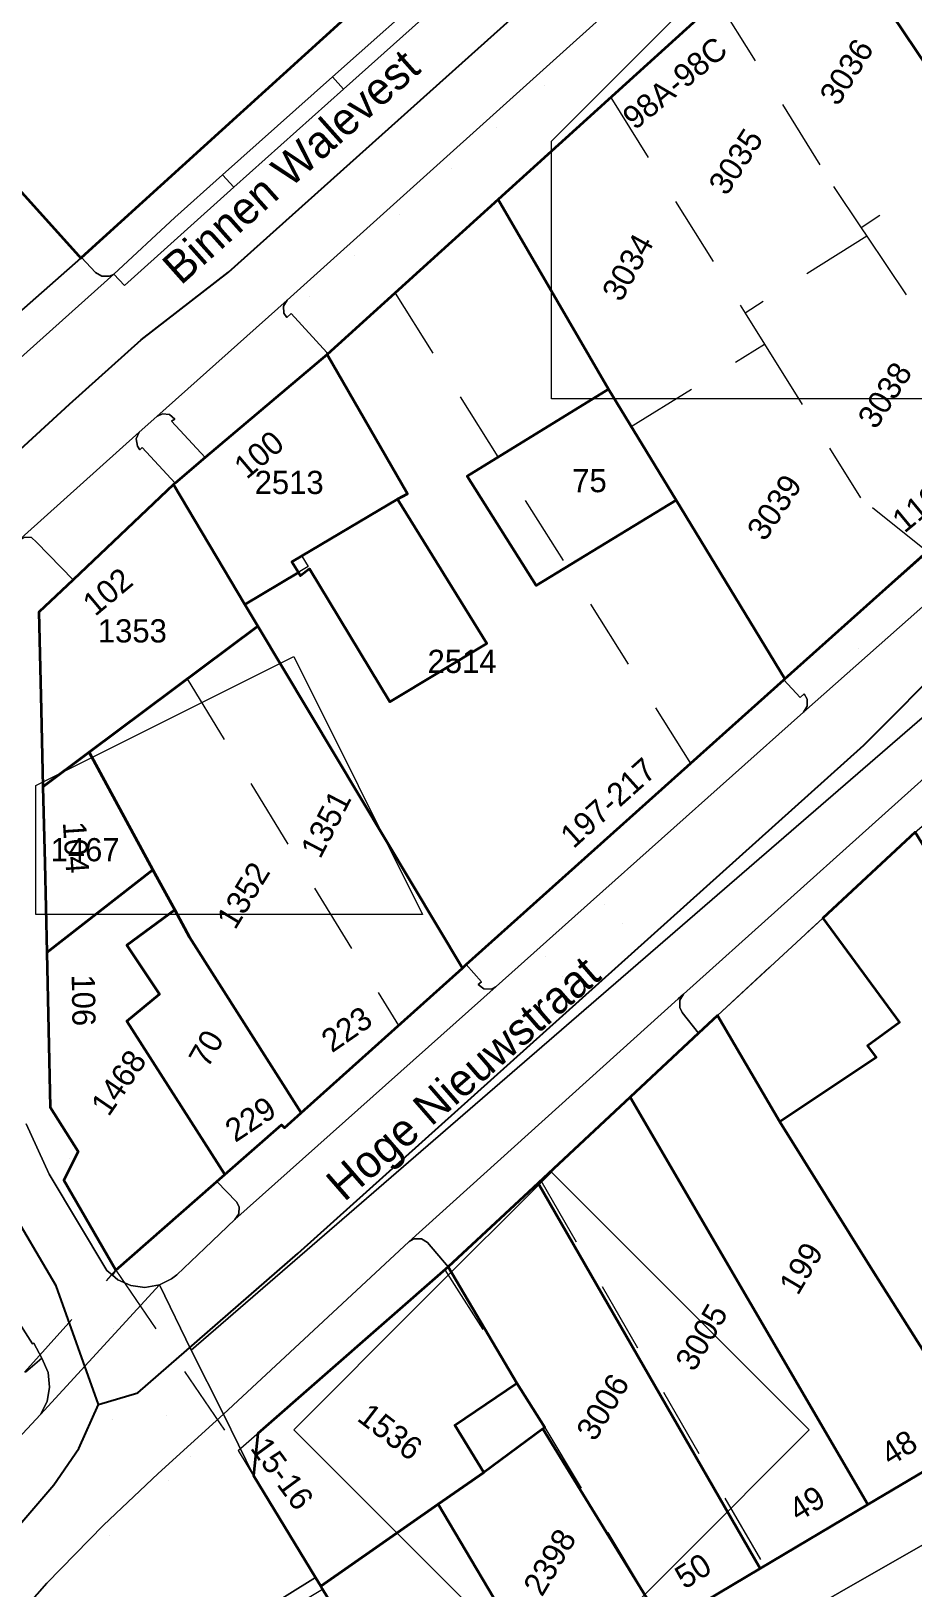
# Model space of a CAD drawing. Header units: metres. Extents: x 0 to 105485, y 0 to 425721.
# Drawn here: x 104962.3 to 104996.5, y 425471.4 to 425531.8 of the extents above; entities that cross this region are included whole.
import ezdxf
from ezdxf.enums import TextEntityAlignment as Align

# ---------------------------------------------------------------- set-up
doc = ezdxf.new("R2010")
doc.units = ezdxf.units.M
doc.header["$MEASUREMENT"] = 0
doc.linetypes.add('KG-PERCEEL-SO', pattern=[19, 5.5, -4, 5.5, -4])
for name, color, linetype, lineweight in [('B-XX-IE-MEUBILAIR-G', 7, 'Continuous', 18), ('B-XX-KG-GRENS_PERCEEL-G', 150, 'KG-PERCEEL-SO', 18), ('B-XX-KG-GRENS_PERCEEL-T', 150, 'KG-PERCEEL-SO', 18), ('B-XX-OG-BEBOUWING-G', 7, 'Continuous', 35), ('B-XX-OG-BEBOUWING_HUISNUMMER-T', 7, 'Continuous', 18), ('B-XX-OG-BEBOUWING_STRAATNAAM-T', 7, 'Continuous', 18), ('B-XX-OG-GRENS-G', 7, 'Continuous', 18), ('B-XX-OG-TERREIN_ERF-G', 7, 'Continuous', 18), ('B-XX-VH-OPENVERHARDING-G', 90, 'Continuous', 18), ('B-XX-VH-OPENVERHARDING_BETONSTRAATSTEEN-G', 90, 'Continuous', 18), ('B-XX-VW-MARKERING-G', 7, 'Continuous', 18)]:
    doc.layers.add(name, color=color, linetype=linetype, lineweight=lineweight)
doc.layers.add('GIS-WEGVAKKEN', color=2, linetype='Continuous')

msp = doc.modelspace()

# ---------------------------------------------------------------- linework, layer by layer
at = {"layer": 'B-XX-IE-MEUBILAIR-G', "color": 0, "true_color": 0x604a38}
for points in [[(104982.217, 425529.652, 3.849368103164464), (104982.217, 425529.652, 6.849368103164464)], [(104979.994, 425528.331, 3.772860458024728), (104979.994, 425528.331, 5.272860458024729)], [(104980.37, 425528.043, 3.803414748043495), (104980.37, 425528.043, 6.803414748043496)], [(104978.629, 425526.456, 3.830102011691558), (104978.629, 425526.456, 6.830102011691558)], [(104967.884, 425524.541, 3.735284546464291), (104967.884, 425524.541, 5.235284546464291)], [(104976.6, 425524.658, 3.820461318207055), (104976.6, 425524.658, 6.820461318207055)], [(104974.839, 425523.053, 3.805199949804764), (104974.839, 425523.053, 6.805199949804765)], [(104973.114, 425521.476, 3.790322571456076), (104973.114, 425521.476, 6.790322571456075)], [(104966.707, 425516.381, 3.717860369501548), (104966.707, 425516.381, 5.217860369501548)], [(104994.419, 425507.831, 3.819068397220915), (104994.419, 425507.831, 6.819068397220915)], [(104990.705, 425503.928, 3.826200008392334), (104990.705, 425503.928, 5.326200008392334)], [(104984.553, 425497.875, 3.64111330557863), (104984.553, 425497.875, 6.64111330557863)], [(104985.234, 425497.131, 3.61483672126805), (104985.234, 425497.131, 6.61483672126805)], [(104982.283, 425495.881, 3.564366453442892), (104982.283, 425495.881, 6.564366453442892)], [(104981.549, 425495.754, 3.562610630928498), (104981.549, 425495.754, 5.062610630928498)], [(104988.665, 425495.339, 3.47998209214546), (104988.665, 425495.339, 4.979982092145461)], [(104982.943, 425495.088, 3.531521619808034), (104982.943, 425495.088, 6.531521619808034)], [(104963.821, 425488.045, 3.351453415478999), (104963.821, 425488.045, 4.851453415478998)], [(104975.352, 425483.283, 3.307694510284991), (104975.352, 425483.283, 4.807694510284991)], [(104965.495, 425481.446, 3.304770362621081), (104965.495, 425481.446, 4.804770362621081)], [(104965.467, 425477.89, 3.232066874725936), (104965.467, 425477.89, 4.732066874725936)], [(104967.566, 425478.063, 3.207037419069321), (104967.566, 425478.063, 4.707037419069321)], [(104968.516, 425476.473, 3.215362023444282), (104968.516, 425476.473, 4.715362023444282)], [(104967.24, 425475.807, 3.211449824366258), (104967.24, 425475.807, 4.711449824366259)], [(104967.633, 425475.535, 3.220145906395184), (104967.633, 425475.535, 6.220145906395183)], [(104965.373, 425473.385, 3.258033489052378), (104965.373, 425473.385, 6.258033489052378)]]:
    msp.add_polyline3d(points, dxfattribs=at)
at = {"layer": 'B-XX-KG-GRENS_PERCEEL-G', "ltscale": 0.5, "flags": 128}
for points in [[(104964.242, 425522.962), (104979.998, 425537.275)], [(104992.925, 425536.564), (104999.189, 425527.245)], [(104988.939, 425532.949), (104993.439, 425525.736)], [(104984.933, 425529.315), (104988.376, 425532.438)], [(104980.769, 425525.539), (104984.68, 425529.086)], [(104984.68, 425529.086), (104984.798, 425529.193)], [(104984.798, 425529.193), (104984.933, 425529.315)], [(104984.798, 425529.193), (104990.01, 425520.83)], [(104999.189, 425527.245), (104994.511, 425524.134)], [(104980.428, 425525.23), (104980.754, 425525.526)], [(104980.754, 425525.526), (104980.769, 425525.539)], [(104993.439, 425525.736), (104994.511, 425524.134)], [(104976.43, 425521.604), (104980.428, 425525.23)], [(104980.428, 425525.23), (104984.709, 425517.873)], [(104994.724, 425523.818), (104990.01, 425520.83)], [(104994.511, 425524.134), (104994.724, 425523.818)], [(104994.724, 425523.818), (105000.756, 425514.811)], [(104959.538, 425518.817), (104964.242, 425522.962)], [(104973.8, 425519.218), (104976.43, 425521.604)], [(104976.43, 425521.604), (104987.892, 425503.359)], [(104990.01, 425520.83), (104990.765, 425519.617)], [(104985.587, 425516.434), (104990.765, 425519.617)], [(104990.765, 425519.617), (104994.482, 425513.655)], [(104967.842, 425514.173), (104973.8, 425519.218)], [(104973.8, 425519.218), (104976.911, 425513.821)], [(104984.709, 425517.873), (104985.587, 425516.434)], [(104985.587, 425516.434), (104987.332, 425513.575)], [(104967.842, 425514.173), (104962.617, 425509.221), (104962.772, 425502.453)], [(104967.842, 425514.173), (104970.311, 425510.026)], [(104972.819, 425511.403), (104976.522, 425513.613), (104976.911, 425513.821)], [(104987.332, 425513.575), (104991.547, 425506.641)], [(104997.091, 425511.546), (104994.482, 425513.655)], [(104996.392, 425510.928), (104997.091, 425511.546)], [(104972.819, 425511.403), (104973.066, 425510.992), (104972.676, 425510.759), (104970.607, 425509.525)], [(104991.93, 425506.98), (104996.392, 425510.928)], [(104970.311, 425510.026), (104970.363, 425509.938)], [(104970.363, 425509.938), (104970.607, 425509.525)], [(104970.607, 425509.525), (104971.108, 425508.68)], [(104968.374, 425506.636), (104971.108, 425508.68)], [(104971.108, 425508.68), (104979.048, 425495.418)], [(104991.547, 425506.641), (104991.84, 425506.901)], [(104991.84, 425506.901), (104991.93, 425506.98)], [(104964.566, 425503.792), (104968.374, 425506.636)], [(104968.374, 425506.636), (104976.56, 425493.183)], [(104987.892, 425503.359), (104991.547, 425506.641)], [(104962.772, 425502.453), (104964.566, 425503.792)], [(104964.566, 425503.792), (104967.038, 425499.23)], [(104979.048, 425495.418), (104987.892, 425503.359)], [(104962.772, 425502.453), (104962.92, 425496.02)], [(104993.021, 425497.357), (104996.6, 425500.689)], [(104962.92, 425496.02), (104967.038, 425499.23)], [(104967.038, 425499.23), (104967.884, 425497.669)], [(104969.834, 425487.411), (104966.027, 425493.35), (104967.293, 425494.404), (104966.027, 425496.302), (104967.884, 425497.669)], [(104967.884, 425497.669), (104968.454, 425496.618), (104972.789, 425489.797)], [(104988.94, 425493.575), (104993.021, 425497.357)], [(104962.92, 425496.02), (104963.058, 425490.017), (104964.143, 425488.298), (104963.586, 425487.192), (104965.607, 425483.693)], [(104976.56, 425493.183), (104979.048, 425495.418)], [(104985.552, 425490.41), (104988.94, 425493.575)], [(104988.94, 425493.575), (104991.353, 425489.453), (104999.098, 425477.123)], [(104972.789, 425489.797), (104976.56, 425493.183)], [(104982.082, 425487.177), (104985.121, 425490.008), (104985.552, 425490.41)], [(104985.552, 425490.41), (104994.771, 425474.6)], [(104969.834, 425487.411), (104972.027, 425489.339), (104972.147, 425489.221), (104972.789, 425489.797)], [(104965.607, 425483.693), (104969.834, 425487.411)], [(104978.362, 425483.712), (104982.082, 425487.177)], [(104982.082, 425487.177), (104990.747, 425472.212)], [(104970.344, 425476.697), (104978.362, 425483.712)], [(104978.362, 425483.712), (104982.239, 425477.593)], [(104962.065, 425479.738), (104965.607, 425483.693)], [(104965.607, 425483.693), (104970.344, 425476.697)], [(104978.101, 425474.612), (104979.87, 425475.848), (104982.239, 425477.593)], [(104982.239, 425477.593), (104986.852, 425469.901)], [(104994.771, 425474.6), (104999.098, 425477.123)], [(104970.344, 425476.697), (104973.547, 425471.429)], [(104973.547, 425471.429), (104978.101, 425474.612)], [(104978.101, 425474.612), (104982.39, 425467.367)], [(104990.747, 425472.212), (104994.771, 425474.6)], [(104986.852, 425469.901), (104990.747, 425472.212)], [(104973.547, 425471.429), (104977.57, 425464.812)]]:
    msp.add_lwpolyline(points, dxfattribs=at)
at = {"layer": 'B-XX-OG-BEBOUWING-G', "ltscale": 0.5}
msp.add_lwpolyline([(104946.946, 425542.19), (104964.147, 425523.068), (104964.242, 425522.962), (104964.263, 425522.981), (104994.911, 425550.821)], dxfattribs=at)
for points in [[(105009.368, 425522.093), (105001.793, 425533.917), (104997.539, 425540.558), (104997.277, 425540.319), (104997.1, 425540.166), (104998.576, 425537.787), (104995.788, 425536.096), (104994.677, 425538.076), (104992.92, 425536.56), (105004.997, 425518.606), (105008.052, 425521.043), (105008.873, 425521.698)], [(105004.997, 425518.606), (104992.92, 425536.56), (104992.677, 425536.339), (104980.428, 425525.23), (104984.709, 425517.873), (104987.332, 425513.575), (104991.547, 425506.641), (105004.398, 425518.129)], [(104987.332, 425513.575), (104981.907, 425510.258), (104979.225, 425514.497), (104984.709, 425517.873), (104980.428, 425525.23), (104973.8, 425519.218), (104976.911, 425513.821), (104976.522, 425513.613), (104979.988, 425508.011), (104976.223, 425505.749), (104973.117, 425510.908), (104972.762, 425510.637), (104972.683, 425510.763), (104970.607, 425509.525), (104971.111, 425508.682), (104979.047, 425495.416), (104979.195, 425495.549), (104991.507, 425506.605), (104991.547, 425506.641)], [(104976.522, 425513.613), (104976.911, 425513.821), (104973.8, 425519.218), (104969.065, 425515.219), (104967.899, 425514.227), (104967.842, 425514.173), (104970.607, 425509.525), (104972.683, 425510.763), (104972.43, 425511.171)], [(104971.111, 425508.682), (104970.607, 425509.525), (104967.842, 425514.173), (104963.948, 425510.482), (104962.617, 425509.221), (104962.704, 425505.432), (104962.772, 425502.453), (104964.566, 425503.792)], [(104971.111, 425508.682), (104964.566, 425503.792), (104967.038, 425499.23), (104967.884, 425497.669), (104968.454, 425496.618), (104972.789, 425489.797), (104979.047, 425495.416)], [(104964.566, 425503.792), (104962.772, 425502.453), (104962.841, 425499.488), (104962.92, 425496.02), (104967.038, 425499.23)], [(105002.238, 425491.487), (105001.587, 425492.539), (104997.414, 425499.355), (104996.6, 425500.689), (104993.021, 425497.357), (104996, 425493.3), (104994.756, 425492.397), (104995.087, 425491.943), (104991.353, 425489.453), (104994.94, 425483.703), (104999.098, 425477.123), (105007.987, 425482.511)], [(104967.884, 425497.669), (104967.038, 425499.23), (104962.92, 425496.02), (104963.058, 425490.017), (104964.143, 425488.298), (104963.586, 425487.192), (104965.607, 425483.693), (104969.398, 425487.027), (104969.523, 425487.137), (104969.834, 425487.411), (104966.027, 425493.35), (104967.293, 425494.404), (104966.027, 425496.302)], [(104967.884, 425497.669), (104966.027, 425496.302), (104967.293, 425494.404), (104966.027, 425493.35), (104969.834, 425487.411), (104972.027, 425489.339), (104972.147, 425489.221), (104972.789, 425489.797), (104968.454, 425496.618)], [(104991.353, 425489.453), (104988.94, 425493.575), (104988.204, 425492.888), (104985.551, 425490.412), (104994.77, 425474.599), (104998.92, 425477.062), (104999.161, 425476.676), (104999.309, 425476.797), (104999.098, 425477.123), (104994.94, 425483.703)], [(104985.551, 425490.412), (104981.976, 425487.075), (104990.599, 425472.124), (104994.77, 425474.599)], [(104981.976, 425487.075), (104978.495, 425483.826), (104981.155, 425479.312), (104982.239, 425477.593), (104982.169, 425477.541), (104986.852, 425469.901), (104990.599, 425472.124)], [(104981.155, 425479.312), (104978.495, 425483.826), (104971.104, 425477.361), (104970.937, 425475.722), (104973.34, 425471.769), (104973.547, 425471.429), (104978.101, 425474.612), (104979.87, 425475.848), (104978.755, 425477.686)], [(104982.169, 425477.541), (104979.87, 425475.848), (104978.101, 425474.612), (104982.39, 425467.367), (104986.852, 425469.901)], [(104978.101, 425474.612), (104973.547, 425471.429), (104973.615, 425471.318), (104977.322, 425465.22), (104977.57, 425464.812), (104977.6, 425464.827), (104977.721, 425464.889), (104981.189, 425466.685), (104982.39, 425467.367)]]:
    msp.add_lwpolyline(points, close=True, dxfattribs=at)
at = {"layer": 'B-XX-OG-GRENS-G'}
for points in [[(105007.5, 425547.5, 4.061800003051758), (105012.5, 425547.5, 4.132633686065674), (105022.5, 425537.5, 4.269000053405762), (105017.5, 425532.5, 4.189812183380127), (105012.5, 425527.5, 4.215641021728516), (105002.5, 425522.5, 4.137100219726562), (104997.5, 425517.5, 4.141499996185303), (104982.5, 425517.5, 3.813193082809448), (104982.5, 425527.5, 3.945867300033569), (104987.5, 425532.5, 3.981625080108643), (104997.5, 425537.5, 4.156855583190918)], [(104972.5, 425507.5, 3.793127536773682), (104977.5, 425497.5, 3.621742963790894), (104962.5, 425497.5, 3.570402383804321), (104962.5, 425502.5, 3.660914182662964)], [(104982.5, 425487.5, 3.492027997970581), (104992.5, 425477.5, 2.94350004196167), (104987.5, 425472.5, 2.916647911071777), (104982.5, 425467.5, 2.827915668487549), (104972.5, 425477.5, 3.263975381851196), (104977.5, 425482.5, 3.370828151702881)]]:
    msp.add_polyline3d(points, close=True, dxfattribs=at)
at = {"layer": 'B-XX-OG-TERREIN_ERF-G', "ltscale": 0.5}
msp.add_lwpolyline([(104924.493, 425532.636), (104924.782, 425531.215), (104928.027, 425531.388), (104928.545, 425529.872), (104925.185, 425529.192), (104926.603, 425526.612), (104928.708, 425527.879), (104931.605, 425522.838), (104940.23, 425528.292), (104942.127, 425525.448), (104935.962, 425521.56), (104937.438, 425519.338), (104943.662, 425523.285), (104946.946, 425518.158), (104947.213, 425518.398), (104948.533, 425516.436), (104955.755, 425522.958), (104959.538, 425518.817), (104964.242, 425522.962), (104964.147, 425523.068), (104946.946, 425542.19)], dxfattribs=at)
for points in [[(104984.709, 425517.873), (104979.225, 425514.497), (104981.907, 425510.258), (104987.332, 425513.575)], [(104976.522, 425513.613), (104972.43, 425511.171), (104972.683, 425510.763), (104972.762, 425510.637), (104973.117, 425510.908), (104976.223, 425505.749), (104979.988, 425508.011)], [(104993.021, 425497.357), (104988.94, 425493.575), (104991.353, 425489.453), (104995.087, 425491.943), (104994.756, 425492.397), (104996, 425493.3)], [(104982.169, 425477.541), (104982.239, 425477.593), (104981.155, 425479.312), (104978.755, 425477.686), (104979.87, 425475.848)]]:
    msp.add_lwpolyline(points, close=True, dxfattribs=at)
at = {"layer": 'B-XX-VH-OPENVERHARDING-G', "ltscale": 0.5}
for points in [[(104980.986, 425536.214), (104982.506, 425537.578), (104986.747, 425541.386), (104990.988, 425545.194), (104991.125, 425545.317), (104995.448, 425549.157), (104995.598, 425549.29), (104995.739, 425549.548), (104995.728, 425549.842), (104995.602, 425550.053), (104994.911, 425550.821), (104964.263, 425522.981), (104964.807, 425522.406), (104965.06, 425522.256), (104965.354, 425522.257), (104965.528, 425522.342), (104967.884, 425524.541), (104969.743, 425526.197), (104973.999, 425529.989), (104978.255, 425533.781)], [(104978.672, 425533.316), (104982.916, 425537.12), (104987.161, 425540.924), (104991.406, 425544.729), (104995.847, 425548.709), (104995.448, 425549.157), (104991.125, 425545.317), (104990.988, 425545.194), (104986.747, 425541.386), (104982.506, 425537.578), (104980.986, 425536.214), (104978.255, 425533.781), (104973.999, 425529.989), (104969.743, 425526.197), (104967.884, 425524.541), (104965.528, 425522.342), (104965.937, 425521.903), (104970.182, 425525.708), (104974.427, 425529.512)], [(104992.677, 425536.339), (104991.384, 425537.831), (104991.541, 425537.975), (104991.353, 425538.136), (104991.093, 425538.163), (104990.883, 425538.055), (104990.427, 425537.701), (104972.248, 425521.333), (104972.107, 425521.102), (104972.117, 425520.83), (104972.229, 425520.651), (104972.408, 425520.814), (104973.784, 425519.294), (104973.8, 425519.218), (104980.428, 425525.23)], [(104965.528, 425522.342), (104965.354, 425522.257), (104965.06, 425522.256), (104964.807, 425522.406), (104964.263, 425522.981), (104964.242, 425522.962), (104959.538, 425518.817), (104959.489, 425518.773), (104960.091, 425518.096), (104960.167, 425517.945), (104960.171, 425517.665), (104960.024, 425517.426)], [(104973.8, 425519.218), (104973.784, 425519.294), (104972.408, 425520.814), (104972.229, 425520.651), (104972.117, 425520.83), (104972.107, 425521.102), (104972.248, 425521.333), (104967.185, 425516.811), (104967.41, 425516.921), (104967.678, 425516.891), (104967.884, 425516.717), (104967.765, 425516.636), (104969.065, 425515.219)], [(105005.027, 425516.631), (105009.263, 425520.038), (105009.07, 425519.948), (105008.788, 425519.966), (105008.559, 425520.13), (105008.692, 425520.236), (105008.052, 425521.043), (105004.997, 425518.606), (105004.398, 425518.129), (104991.547, 425506.641), (104991.507, 425506.605), (104992.146, 425505.913), (104992.294, 425506.05), (104992.418, 425505.848), (104992.422, 425505.572), (104992.275, 425505.34)], [(104967.765, 425516.636), (104967.884, 425516.717), (104967.678, 425516.891), (104967.41, 425516.921), (104967.185, 425516.811), (104966.506, 425516.214), (104966.395, 425515.948), (104966.441, 425515.663), (104966.534, 425515.526), (104966.628, 425515.618), (104967.899, 425514.227), (104969.065, 425515.219)], [(104967.842, 425514.173), (104967.899, 425514.227), (104966.628, 425515.618), (104966.534, 425515.526), (104966.441, 425515.663), (104966.395, 425515.948), (104966.506, 425516.214), (104962.06, 425512.209), (104961.84, 425512.01), (104962.067, 425512.139), (104962.328, 425512.115), (104962.528, 425511.946), (104963.948, 425510.482)], [(105004.201, 425507.175), (105003.496, 425508.012), (105003.619, 425508.125), (105003.391, 425508.279), (105003.117, 425508.282), (105002.936, 425508.186), (105002.718, 425507.988), (105000, 425505.515), (104998.593, 425504.253), (104987.621, 425494.408), (104987.471, 425494.166), (104987.473, 425493.881), (104987.572, 425493.695), (104988.204, 425492.888), (104988.94, 425493.575), (104993.021, 425497.357), (104996.6, 425500.689)], [(104992.275, 425505.34), (104992.422, 425505.572), (104992.418, 425505.848), (104992.294, 425506.05), (104992.146, 425505.913), (104991.507, 425506.605), (104979.195, 425495.549), (104979.788, 425494.877), (104979.653, 425494.773), (104979.879, 425494.612), (104980.156, 425494.598), (104980.357, 425494.7), (104984.018, 425497.968)], [(104980.357, 425494.7), (104980.156, 425494.598), (104979.879, 425494.612), (104979.653, 425494.773), (104979.788, 425494.877), (104979.195, 425495.549), (104979.047, 425495.416), (104972.789, 425489.797), (104972.147, 425489.221), (104972.027, 425489.339), (104969.834, 425487.411), (104969.523, 425487.137), (104970.275, 425486.352), (104970.382, 425486.152), (104970.371, 425485.88), (104970.211, 425485.658)], [(104985.551, 425490.412), (104988.204, 425492.888), (104987.572, 425493.695), (104987.473, 425493.881), (104987.471, 425494.166), (104987.621, 425494.408), (104987.415, 425494.222), (104976.967, 425484.789), (104977.178, 425484.914), (104977.458, 425484.914), (104977.695, 425484.764), (104978.495, 425483.826), (104981.976, 425487.075)], [(104970.211, 425485.658), (104970.371, 425485.88), (104970.382, 425486.152), (104970.275, 425486.352), (104969.523, 425487.137), (104969.398, 425487.027), (104965.607, 425483.693), (104965.467, 425483.497), (104965.677, 425483.318), (104966.181, 425483.095), (104966.727, 425483.025), (104967.294, 425483.125), (104967.766, 425483.355), (104967.971, 425483.518), (104969.047, 425484.546)], [(104978.495, 425483.826), (104977.695, 425484.764), (104977.458, 425484.914), (104977.178, 425484.914), (104976.967, 425484.789), (104969.78, 425478.106), (104970.937, 425475.722), (104971.104, 425477.361)], [(104967.294, 425483.125), (104962.684, 425478.091), (104960.766, 425476.057), (104956.447, 425471.332), (104955.446, 425470.189), (104953.843, 425468.385), (104957.728, 425464.795), (104958.025, 425465.588), (104958.465, 425466.311), (104959.214, 425467.241), (104960.185, 425468.442), (104962.926, 425471.553), (104965.126, 425473.798), (104967.24, 425475.807), (104969.78, 425478.106), (104968.52, 425480.596)]]:
    msp.add_lwpolyline(points, close=True, dxfattribs=at)
for points in [[(104962.06, 425512.209), (104966.506, 425516.214), (104967.185, 425516.811), (104972.248, 425521.333), (104990.427, 425537.701)], [(105025.669, 425533.215), (105020.458, 425529.053), (105015.772, 425525.257), (105013.911, 425523.75), (105013.343, 425523.29), (105010.848, 425521.288), (105009.263, 425520.038), (105005.027, 425516.631), (104992.275, 425505.34), (104984.018, 425497.968), (104980.357, 425494.7), (104970.211, 425485.658), (104969.047, 425484.546), (104967.971, 425483.518), (104967.766, 425483.355), (104967.294, 425483.125), (104968.52, 425480.596), (105019.957, 425525.092), (105024.178, 425530.371), (105034.467, 425536.968)], [(104978.672, 425533.316), (104974.427, 425529.512), (104970.182, 425525.708), (104965.937, 425521.903), (104965.528, 425522.342), (104960.024, 425517.426)], [(105019.957, 425525.092), (104968.52, 425480.596), (104969.78, 425478.106), (104976.967, 425484.789), (104987.415, 425494.222), (104987.621, 425494.408), (104998.593, 425504.253)], [(104962.122, 425489.367), (104963.018, 425487.419), (104965.258, 425483.676), (104965.467, 425483.497), (104965.607, 425483.693), (104963.586, 425487.192), (104964.143, 425488.298), (104963.058, 425490.017), (104962.92, 425496.02), (104962.841, 425499.488), (104962.772, 425502.453), (104962.704, 425505.432), (104962.617, 425509.221), (104963.948, 425510.482), (104962.528, 425511.946), (104962.328, 425512.115), (104962.067, 425512.139)], [(105035.529, 425497.095), (105033.731, 425495.973), (105031.674, 425494.574), (105018.564, 425486.119), (105008.395, 425479.609), (104978.939, 425462.77), (104978.895, 425462.746), (104981.595, 425458.393), (104986.27, 425461.09), (104991.006, 425463.822), (104991.053, 425463.811), (104992.777, 425464.795), (104997.523, 425467.506), (105002.312, 425470.242), (105004.043, 425471.217), (105008.854, 425474.097), (105011.538, 425475.489), (105013.573, 425476.838), (105015.229, 425477.906), (105019.714, 425480.812), (105024.45, 425483.88), (105026.083, 425484.933), (105030.63, 425487.876), (105035.365, 425490.926)], [(104960.527, 425483.701), (104962.371, 425480.84), (104962.421, 425480.86), (104962.737, 425480.285), (104962.973, 425479.724), (104963.033, 425479.159), (104962.935, 425478.6), (104962.684, 425478.091), (104967.294, 425483.125), (104966.727, 425483.025), (104966.181, 425483.095), (104965.677, 425483.318), (104965.467, 425483.497), (104965.258, 425483.676), (104963.018, 425487.419), (104962.122, 425489.367)], [(104962.092, 425479.736), (104962.737, 425480.285), (104962.421, 425480.86), (104962.371, 425480.84), (104960.527, 425483.701)], [(104960.766, 425476.057), (104962.684, 425478.091), (104962.935, 425478.6), (104963.033, 425479.159), (104962.973, 425479.724), (104962.737, 425480.285), (104962.092, 425479.736)], [(104978.939, 425462.77), (105008.395, 425479.609)], [(104971.154, 425470.399), (104973.34, 425471.769), (104970.937, 425475.722), (104969.78, 425478.106), (104967.24, 425475.807), (104965.126, 425473.798), (104962.926, 425471.553), (104960.185, 425468.442)], [(104998.92, 425477.062), (104994.77, 425474.599), (104990.599, 425472.124), (104986.852, 425469.901)]]:
    msp.add_lwpolyline(points, dxfattribs=at)
at = {"layer": 'B-XX-VH-OPENVERHARDING_BETONSTRAATSTEEN-G', "ltscale": 0.5}
msp.add_lwpolyline([(104972.746, 425470.794), (104972.901, 425470.888), (104973.615, 425471.318), (104973.547, 425471.429), (104973.34, 425471.769), (104971.154, 425470.399), (104975.33, 425463.629), (104975.795, 425463.93), (104971.866, 425470.264)], close=True, dxfattribs=at)
at = {"layer": 'B-XX-VW-MARKERING-G', "color": 0, "ltscale": 0.5, "true_color": 0x808080}
for points in [[(104973.999, 425529.989, 3.75455216018619), (104974.427, 425529.512, 3.7443706482524)], [(104969.743, 425526.197, 3.779752671367318), (104970.182, 425525.708, 3.75546669960022)]]:
    msp.add_polyline3d(points, dxfattribs=at)
at = {"layer": 'GIS-WEGVAKKEN'}
for points in [[(104964.9246000014, 425478.4844999984), (104966.45, 425478.93), (104972.66, 425484.34), (104994.62, 425504.06), (104998.09, 425507.56), (105005.67, 425513.83), (105009.26, 425517.2), (105016.9, 425523.4), (105025.25, 425530.49), (105028.35, 425532.71), (105032.53, 425535.33), (105036.37, 425538.41), (105044.02, 425544.6), (105050.5, 425550.23), (105055.2397999987, 425554.1334000006)], [(104964.9246000014, 425478.4844999984), (104963.29, 425483.09), (104961.38, 425486.32), (104960.83, 425487.45), (104959.78, 425490.11), (104958.74, 425494.01), (104958.14, 425497.07), (104958, 425497.94), (104957.77, 425500.6), (104957.68, 425502.52), (104957.64, 425505.66), (104957.72, 425507.48), (104958.02, 425510.35), (104958.4, 425511.52), (104959.02, 425512.67), (104960.12, 425513.92), (104963.8, 425517.3), (104966.59, 425519.79), (104969.97, 425522.41), (104995.92, 425545.68)], [(104952.2267000005, 425460.4327999986), (104955.54, 425466.18), (104957.58, 425468.83), (104963.19, 425475.36), (104964.16, 425476.78), (104964.9246000014, 425478.4844999984)]]:
    msp.add_lwpolyline(points, dxfattribs=at)

# ---------------------------------------------------------------- texts
at = {"layer": 'B-XX-KG-GRENS_PERCEEL-T'}
for s, rotation, p in [('3036', 57.79999999999999, (104993.9386401151, 425530.1909900767)), ('3035', 57.00000000000001, (104989.6432305979, 425526.7091485976)), ('3034', 61, (104985.4539988855, 425522.6058876794)), ('3038', 57.3, (104995.4251274375, 425517.6480328764)), ('3039', 56.3, (104991.1406354508, 425513.2950915419)), ('1351', 62.50000000000001, (104973.745716792, 425501.0130263282)), ('1352', 58.60000000000001, (104970.5408528565, 425498.2422172977)), ('70', 60.4, (104969.1031714765, 425492.302391747)), ('1468', 55.60000000000001, (104965.7066351589, 425490.9752693813)), ('199', 59.39999999999999, (104992.1774286118, 425483.7712828639)), ('3005', 59.9, (104988.3145706458, 425481.0980340543)), ('3006', 59.20000000000001, (104984.4840214842, 425478.3898002634)), ('1536', 322.5, (104976.2490397813, 425477.4318862795)), ('2398', 59.39999999999999, (104982.4260387521, 425472.37026855))]:
    msp.add_text(s, height=0.9, rotation=rotation, dxfattribs=at).set_placement(p, align=Align.MIDDLE_CENTER)
for s, p in [('2513', (104972.3239879724, 425514.2588921601)), ('75', (104983.9720904588, 425514.3284456146)), ('1353', (104966.2413472565, 425508.4989887469)), ('2514', (104979.0323615842, 425507.3152297378)), ('1467', (104964.4073072523, 425500.0085771353))]:
    msp.add_text(s, height=0.9, dxfattribs=at).set_placement(p, align=Align.MIDDLE_CENTER)
at = {"layer": 'B-XX-OG-BEBOUWING_HUISNUMMER-T'}
for s, rotation, p in [('98A-98C', 39.5, (104987.282, 425529.76)), ('119A-119C', 39.5, (104998.252, 425514.548)), ('100', 40.29999923706055, (104971.149, 425515.343)), ('102', 39.90000152587891, (104965.278, 425510.023)), ('197-217', 41.90000152587891, (104984.694, 425501.832)), ('104', 273.8000030517578, (104964.059, 425500.098)), ('106', 270.8000030517579, (104964.353, 425494.166)), ('223', 34.70000076293945, (104974.552, 425493.046)), ('229', 33.50000000000001, (104970.82, 425489.557)), ('15-16', 306.2000007629395, (104972.058, 425475.81)), ('48', 32, (104995.972, 425476.811)), ('49', 31.89999961853028, (104992.402, 425474.647)), ('50', 32.29999923706055, (104987.987, 425472.028))]:
    msp.add_text(s, height=0.9, rotation=rotation, dxfattribs=at).set_placement(p, align=Align.MIDDLE_CENTER)
at = {"layer": 'B-XX-OG-BEBOUWING_STRAATNAAM-T'}
for s, rotation, p in [('Binnen Walevest', 41.70000076293945, (104972.389, 425526.519)), ('Hoge Nieuwstraat', 41, (104979.065, 425491.148))]:
    msp.add_text(s, height=1.25, rotation=rotation, dxfattribs=at).set_placement(p, align=Align.MIDDLE_CENTER)

doc.saveas('drawing.dxf')
